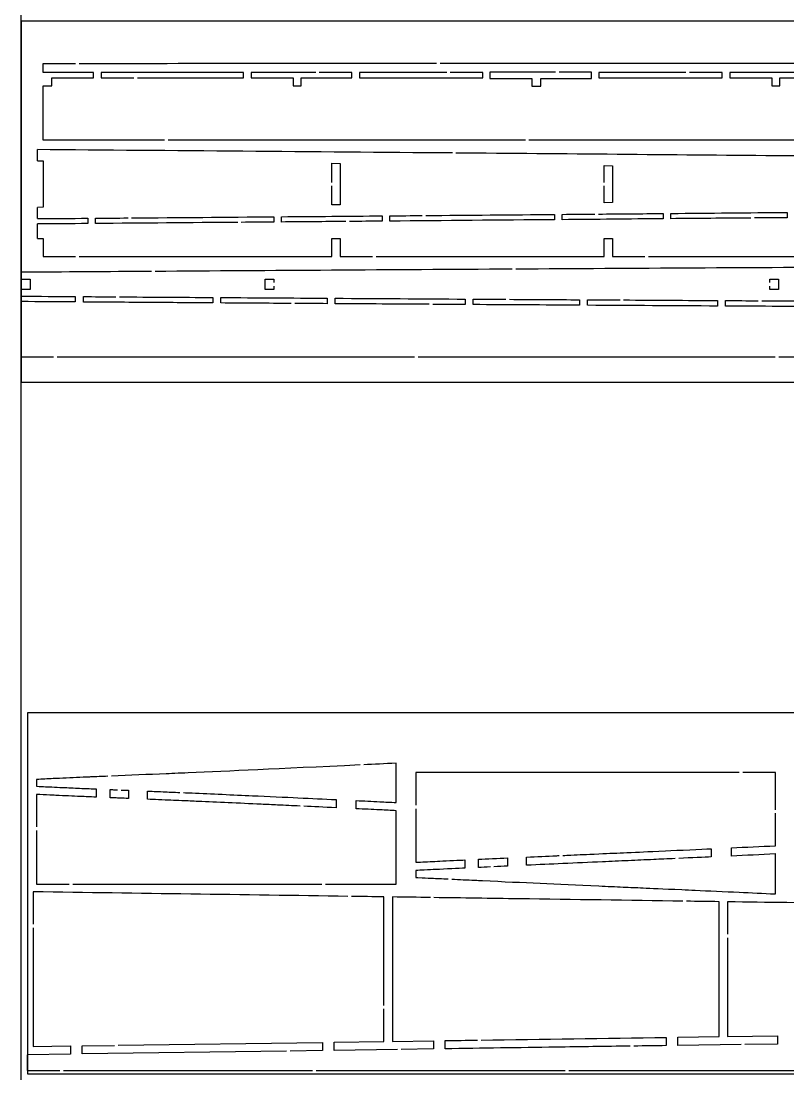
# Model space of a CAD drawing. Header units: millimetres. Extents: x -769 to 745, y -600 to 149.
# Drawn here: x -491.8 to -279.3, y -143 to 148.6 of the extents above; entities that cross this region are included whole.
import ezdxf

# ---------------------------------------------------------------- set-up
doc = ezdxf.new("R2010")
doc.units = ezdxf.units.MM
doc.header["$MEASUREMENT"] = 0
doc.layers.add('90X10', color=1, linetype='Continuous')

msp = doc.modelspace()

# ---------------------------------------------------------------- linework, layer by layer
for p, q in [((-485.67, 134.39), (-485.67, 136.89)), ((-471.67, 134.39), (-485.67, 134.39)), ((-471.67, 132.92), (-471.67, 134.39)), ((-469.55, 134.39), (-469.55, 132.91)), ((-430.16, 132.9), (-430.16, 134.37)), ((-428.04, 134.37), (-428.04, 132.9)), ((-400.14, 132.89), (-400.14, 134.36)), ((-398.01, 134.36), (-398.01, 132.88)), ((-363.85, 132.87), (-363.85, 134.35)), ((-361.85, 134.47), (-361.85, 132.75)), ((-333.7, 132.74), (-333.7, 134.46)), ((-331.7, 134.34), (-331.7, 132.86)), ((-297.54, 132.85), (-297.54, 134.33)), ((-295.42, 134.33), (-295.42, 132.85)), ((-483.28, 130.7), (-483.28, 132.92)), ((-483.28, 132.92), (-471.67, 132.92)), ((-428.04, 132.9), (-416.41, 132.89)), ((-416.41, 132.89), (-416.41, 130.7)), ((-414.15, 130.7), (-414.15, 132.89)), ((-350.22, 132.75), (-350.22, 130.58)), ((-347.72, 130.58), (-347.72, 132.75)), ((-283.79, 132.85), (-283.79, 130.7)), ((-281.53, 130.7), (-281.53, 132.85)), ((-485.67, 115.58), (-485.67, 130.7)), ((-485.67, 130.7), (-483.28, 130.7)), ((-416.41, 130.7), (-414.15, 130.7)), ((-350.22, 130.58), (-347.72, 130.58)), ((-283.79, 130.7), (-281.53, 130.7)), ((-452.05, 115.58), (-485.67, 115.58)), ((-352.05, 115.58), (-451.05, 115.58)), ((-252.05, 115.58), (-351.05, 115.58)), ((-487.27, 109.87), (-487.27, 113)), ((-487.27, 109.87), (-485.69, 109.86)), ((-485.69, 109.86), (-485.69, 97.02)), ((-405.64, 103.94), (-405.64, 109.22)), ((-405.64, 109.22), (-403.38, 109.2)), ((-403.38, 109.2), (-403.38, 97.68)), ((-330.17, 103.94), (-330.17, 108.58)), ((-330.17, 108.58), (-327.9, 108.56)), ((-327.9, 108.56), (-327.9, 98.32)), ((-405.64, 97.67), (-405.64, 102.94)), ((-330.17, 98.3), (-330.17, 102.94)), ((-485.69, 97.02), (-487.27, 97.01)), ((-487.27, 93.88), (-487.27, 97.01)), ((-403.38, 97.68), (-405.64, 97.67)), ((-327.9, 98.32), (-330.17, 98.3)), ((-473.27, 93.99), (-473.27, 92.52)), ((-471.15, 92.54), (-471.15, 94.01)), ((-421.76, 94.41), (-421.76, 92.93)), ((-419.64, 92.95), (-419.64, 94.42)), ((-391.76, 94.65), (-391.76, 93.18)), ((-389.64, 93.2), (-389.64, 94.67)), ((-343.93, 95.06), (-343.93, 93.59)), ((-341.81, 93.6), (-341.81, 95.07)), ((-313.87, 95.31), (-313.87, 93.85)), ((-311.75, 93.87), (-311.75, 95.33)), ((-279.54, 95.62), (-279.54, 94.15)), ((-487.27, 88.38), (-487.27, 92.41)), ((-487.27, 88.38), (-485.69, 88.38)), ((-485.69, 88.38), (-485.69, 83.38)), ((-405.64, 83.38), (-405.64, 88.38)), ((-405.64, 88.38), (-403.38, 88.38)), ((-403.38, 88.38), (-403.38, 83.38)), ((-330.17, 83.38), (-330.17, 88.38)), ((-330.17, 88.38), (-327.9, 88.38)), ((-327.9, 88.38), (-327.9, 83.38)), ((-485.69, 83.38), (-476.69, 83.38)), ((-475.69, 83.38), (-405.64, 83.38)), ((-403.38, 83.38), (-394.38, 83.38)), ((-393.38, 83.38), (-330.17, 83.38)), ((-327.9, 83.38), (-318.9, 83.38)), ((-317.9, 83.38), (-263.42, 83.38)), ((-491.79, 79.02), (-491.79, 77.15)), ((-491.79, 77.15), (-489.24, 77.15)), ((-489.24, 77.15), (-489.24, 74.27)), ((-424.14, 77.15), (-421.75, 77.15)), ((-424.14, 74.27), (-424.14, 77.15)), ((-421.75, 77.15), (-421.75, 76.21)), ((-284.29, 77.15), (-281.9, 77.15)), ((-284.29, 76.21), (-284.29, 77.15)), ((-281.9, 77.15), (-281.9, 74.27)), ((-489.24, 74.27), (-491.79, 74.27)), ((-491.79, 74.27), (-491.79, 72.41)), ((-421.75, 74.27), (-424.14, 74.27)), ((-421.75, 75.21), (-421.75, 74.27)), ((-284.29, 74.27), (-284.29, 75.21)), ((-281.9, 74.27), (-284.29, 74.27)), ((-491.79, 70.9), (-491.79, 55.65)), ((-476.78, 72.31), (-476.78, 70.8)), ((-474.52, 70.78), (-474.52, 72.29)), ((-438.64, 72.05), (-438.64, 70.54)), ((-436.4, 70.52), (-436.4, 72.04)), ((-406.97, 71.85), (-406.97, 70.33)), ((-404.74, 70.32), (-404.74, 71.84)), ((-368.71, 71.61), (-368.71, 70.09)), ((-366.48, 70.08), (-366.48, 71.6)), ((-337.05, 71.43), (-337.05, 69.9)), ((-334.82, 69.88), (-334.82, 71.41)), ((-298.79, 71.21), (-298.79, 69.67)), ((-296.56, 69.66), (-296.56, 71.19)), ((-491.79, 55.65), (-482.79, 55.65)), ((-481.79, 55.65), (-382.79, 55.65)), ((-381.79, 55.65), (-282.79, 55.65)), ((-281.79, 55.65), (-182.79, 55.65)), ((-387.83, -67.84), (-387.83, -56.96)), ((-292.78, -59.58), (-382.41, -59.58)), ((-382.41, -59.58), (-382.41, -68.58)), ((-282.78, -59.58), (-291.78, -59.58)), ((-282.78, -69.84), (-282.78, -59.58)), ((-487.47, -61.46), (-487.47, -63.34)), ((-470.93, -64.09), (-470.93, -66.36)), ((-487.47, -65.61), (-487.47, -74.61)), ((-467.14, -66.52), (-467.14, -64.26)), ((-462.06, -64.47), (-462.06, -66.73)), ((-456.74, -66.95), (-456.74, -64.69)), ((-404.44, -67.05), (-404.44, -69.31)), ((-398.92, -69.58), (-398.92, -67.31)), ((-382.41, -69.58), (-382.41, -84.4)), ((-387.83, -90.46), (-387.83, -70.11)), ((-282.78, -79.84), (-282.78, -70.84)), ((-487.47, -75.61), (-487.47, -90.46)), ((-300.58, -80.66), (-300.58, -82.93)), ((-294.97, -82.67), (-294.97, -80.4)), ((-368.8, -83.76), (-368.8, -86.03)), ((-365, -85.85), (-365, -83.58)), ((-357.01, -83.2), (-357.01, -85.47)), ((-351.69, -85.23), (-351.69, -82.96)), ((-282.78, -93.17), (-282.78, -82.11)), ((-382.41, -86.67), (-382.41, -88.61)), ((-488.42, -92.59), (-488.42, -101.59)), ((-487.47, -90.46), (-478.47, -90.46)), ((-477.47, -90.46), (-408.47, -90.46)), ((-407.47, -90.46), (-387.83, -90.46)), ((-391.22, -124.04), (-391.22, -93.99)), ((-388.9, -94.02), (-388.9, -134.01)), ((-298.39, -132.71), (-298.39, -95.32)), ((-296.07, -95.36), (-296.07, -104.36)), ((-488.42, -102.59), (-488.42, -135.44)), ((-296.07, -105.36), (-296.07, -132.68)), ((-391.22, -134.04), (-391.22, -125.04)), ((-405.06, -134.24), (-391.22, -134.04)), ((-388.9, -134.01), (-377.51, -133.85)), ((-377.51, -133.85), (-377.51, -136.12)), ((-374.31, -136.07), (-374.31, -133.8)), ((-312.99, -132.92), (-312.99, -135.19)), ((-309.79, -132.87), (-298.39, -132.71)), ((-309.79, -135.14), (-309.79, -132.87)), ((-296.07, -132.68), (-282.23, -132.48)), ((-282.23, -132.48), (-282.23, -134.75)), ((-488.42, -135.44), (-478.08, -135.29)), ((-478.08, -135.29), (-478.08, -137.56)), ((-474.88, -135.25), (-465.88, -135.12)), ((-474.88, -137.51), (-474.88, -135.25)), ((-418.26, -136.7), (-474.88, -137.51)), ((-464.89, -135.1), (-408.26, -134.29)), ((-408.26, -136.56), (-417.26, -136.69)), ((-408.26, -134.29), (-408.26, -136.56)), ((-405.06, -136.51), (-405.06, -134.24)), ((-387.5, -136.26), (-405.06, -136.51)), ((-377.51, -136.12), (-386.5, -136.24)), ((-292.23, -134.89), (-309.79, -135.14)), ((-282.23, -134.75), (-291.23, -134.88)), ((-478.08, -137.56), (-490.04, -137.73)), ((-490.04, -142.08), (-490.04, -137.73)), ((-490.04, -142.08), (-481.04, -142.08)), ((-480.04, -142.08), (-411.04, -142.08)), ((-410.04, -142.08), (-341.04, -142.08)), ((-340.04, -142.08), (-271.04, -142.08))]:
    msp.add_line(p, q)
at = {"linetype": 'Continuous'}
msp.add_xline((-491.79, -478.58), (0, 1), dxfattribs=at)
for points, knots in [([(-485.67, 136.89), (-485.65, 136.89), (-485.63, 136.89), (-485.61, 136.89), (-482.61, 136.89), (-479.63, 136.89), (-476.67, 136.9)], [-0.0059976, -0.0059976, -0.0059976, -0.0059976, 0, 0, 0, 0.8986379, 0.8986379, 0.8986379, 0.8986379]), ([(-430.16, 134.37), (-436.73, 134.37), (-443.29, 134.38), (-449.86, 134.38), (-456.42, 134.38), (-462.98, 134.38), (-469.55, 134.39)], [0.005998, 0.005998, 0.005998, 0.005998, 1.975114, 1.975114, 1.975114, 3.944225, 3.944225, 3.944225, 3.944225]), ([(-410.14, 134.36), (-413.71, 134.36), (-417.28, 134.36), (-420.84, 134.37), (-423.15, 134.37), (-427.33, 134.37), (-428.04, 134.37)], [1.004412, 1.004412, 1.004412, 1.004412, 2.072728, 2.072728, 2.072728, 2.766547, 2.766547, 2.766547, 2.766547]), ([(-375.67, 136.93), (-356.49, 136.94), (-336.18, 136.95), (-313.86, 136.95), (-301.46, 136.95), (-289.06, 136.96), (-276.67, 136.96)], [11.027357, 11.027357, 11.027357, 11.027357, 16.455669, 16.455669, 16.455669, 19.470943, 19.470943, 19.470943, 19.470943]), ([(-343.7, 134.46), (-349.73, 134.46), (-355.77, 134.46), (-361.79, 134.47), (-361.81, 134.47), (-361.83, 134.47), (-361.85, 134.47)], [0.993652, 0.993652, 0.993652, 0.993652, 2.801449, 2.801449, 2.801449, 2.807451, 2.807451, 2.807451, 2.807451]), ([(-333.7, 134.46), (-333.72, 134.46), (-333.74, 134.46), (-333.76, 134.46), (-336.74, 134.46), (-339.72, 134.46), (-342.7, 134.46)], [-0.0059984, -0.0059984, -0.0059984, -0.0059984, 0, 0, 0, 0.8937097, 0.8937097, 0.8937097, 0.8937097]), ([(-277.51, 134.33), (-278.83, 134.33), (-280.14, 134.33), (-281.46, 134.33), (-286.1, 134.33), (-290.73, 134.33), (-295.42, 134.33)], [1.005466, 1.005466, 1.005466, 1.005466, 1.399707, 1.399707, 1.399707, 2.791526, 2.791526, 2.791526, 2.791526]), ([(-459.55, 132.91), (-456.32, 132.91), (-453.09, 132.91), (-449.86, 132.91), (-443.29, 132.9), (-436.73, 132.9), (-430.16, 132.9)], [1.005997, 1.005997, 1.005997, 1.005997, 1.975114, 1.975114, 1.975114, 3.944225, 3.944225, 3.944225, 3.944225]), ([(-414.15, 132.89), (-414.13, 132.89), (-414.11, 132.89), (-414.09, 132.89), (-411.75, 132.89), (-409.42, 132.89), (-407.08, 132.89), (-404.77, 132.89), (-402.45, 132.89), (-400.14, 132.89)], [-0.006003, -0.006003, -0.006003, -0.006003, 0, 0, 0, 0.700738, 0.700738, 0.700738, 1.395544, 1.395544, 1.395544, 1.395544]), ([(-398.01, 132.88), (-392.31, 132.88), (-386.63, 132.88), (-380.93, 132.88), (-375.23, 132.88), (-369.55, 132.87), (-363.85, 132.87)], [0.005998, 0.005998, 0.005998, 0.005998, 1.717215, 1.717215, 1.717215, 3.428445, 3.428445, 3.428445, 3.428445]), ([(-361.85, 132.75), (-361.83, 132.75), (-361.81, 132.75), (-361.79, 132.75), (-357.93, 132.75), (-354.08, 132.75), (-350.22, 132.75)], [-0.005998, -0.005998, -0.005998, -0.005998, 0, 0, 0, 1.157084, 1.157084, 1.157084, 1.157084]), ([(-347.72, 132.75), (-343.07, 132.74), (-338.42, 132.74), (-333.76, 132.74), (-333.74, 132.74), (-333.72, 132.74), (-333.7, 132.74)], [0.006002, 0.006002, 0.006002, 0.006002, 1.401482, 1.401482, 1.401482, 1.407484, 1.407484, 1.407484, 1.407484]), ([(-295.42, 132.85), (-291.56, 132.85), (-287.71, 132.85), (-283.85, 132.85), (-283.83, 132.85), (-283.81, 132.85), (-283.79, 132.85)], [0.005998, 0.005998, 0.005998, 0.005998, 1.163003, 1.163003, 1.163003, 1.169001, 1.169001, 1.169001, 1.169001]), ([(-281.53, 132.85), (-281.51, 132.85), (-281.49, 132.85), (-281.47, 132.85), (-276.81, 132.85), (-272.16, 132.84), (-267.51, 132.84)], [-0.006001, -0.006001, -0.006001, -0.006001, 0, 0, 0, 1.395366, 1.395366, 1.395366, 1.395366]), ([(-372.28, 112.07), (-411.1, 112.39), (-450.06, 112.71), (-487.21, 113), (-487.23, 113), (-487.25, 113), (-487.27, 113)], [30.388562, 30.388562, 30.388562, 30.388562, 42.768834, 42.768834, 42.768834, 42.775552, 42.775552, 42.775552, 42.775552]), ([(-272.28, 111.2), (-275.84, 111.23), (-279.33, 111.26), (-282.74, 111.29), (-311.56, 111.55), (-341.37, 111.81), (-371.28, 112.06)], [19.611658, 19.611658, 19.611658, 19.611658, 20.741515, 20.741515, 20.741515, 30.282244, 30.282244, 30.282244, 30.282244]), ([(-487.27, 93.88), (-487.25, 93.88), (-487.23, 93.88), (-487.21, 93.88), (-482.6, 93.92), (-477.95, 93.95), (-473.27, 93.99)], [0.044293, 0.044293, 0.044293, 0.044293, 0.050337, 0.050337, 0.050337, 1.434761, 1.434761, 1.434761, 1.434761]), ([(-473.27, 92.52), (-477.92, 92.48), (-482.57, 92.44), (-487.21, 92.41), (-487.23, 92.41), (-487.25, 92.41), (-487.27, 92.41)], [0.833537, 0.833537, 0.833537, 0.833537, 2.227687, 2.227687, 2.227687, 2.23364, 2.23364, 2.23364, 2.23364]), ([(-455.67, 79.26), (-467.85, 79.18), (-479.88, 79.1), (-491.73, 79.02), (-491.75, 79.02), (-491.77, 79.02), (-491.79, 79.02)], [38.827527, 38.827527, 38.827527, 38.827527, 42.422332, 42.422332, 42.422332, 42.428358, 42.428358, 42.428358, 42.428358]), ([(-491.79, 72.41), (-491.77, 72.41), (-491.75, 72.41), (-491.73, 72.41), (-486.77, 72.38), (-481.79, 72.34), (-476.78, 72.31)], [-0.005958, -0.005958, -0.005958, -0.005958, 0, 0, 0, 1.487309, 1.487309, 1.487309, 1.487309]), ([(-476.78, 70.8), (-481.76, 70.83), (-486.75, 70.87), (-491.73, 70.9), (-491.75, 70.9), (-491.77, 70.9), (-491.79, 70.9)], [0.006042, 0.006042, 0.006042, 0.006042, 1.500904, 1.500904, 1.500904, 1.506947, 1.506947, 1.506947, 1.506947]), ([(-438.64, 70.54), (-444.5, 70.58), (-450.37, 70.62), (-456.24, 70.66), (-462.33, 70.7), (-468.42, 70.74), (-474.52, 70.78)], [0.068864, 0.068864, 0.068864, 0.068864, 1.829316, 1.829316, 1.829316, 3.656428, 3.656428, 3.656428, 3.656428]), ([(-397.82, -57.44), (-421.64, -58.58), (-433.61, -59.13), (-445.51, -59.64), (-447.68, -59.73), (-451.13, -59.88), (-451.54, -59.89), (-456.61, -60.1), (-461.68, -60.32), (-466.75, -60.53)], [1.308852, 1.308852, 1.308852, 1.308852, 9.665272, 9.665272, 9.665272, 11.188584, 11.188584, 11.188584, 30.403304, 30.403304, 30.403304, 30.403304]), ([(-387.83, -56.96), (-387.85, -56.96), (-387.87, -56.96), (-387.89, -56.96), (-391.04, -57.12), (-394.01, -57.26), (-396.82, -57.39)], [0.2151515, 0.2151515, 0.2151515, 0.2151515, 0.2216152, 0.2216152, 0.2216152, 1.1928554, 1.1928554, 1.1928554, 1.1928554]), ([(-467.75, -60.58), (-469.35, -60.64), (-470.95, -60.71), (-472.55, -60.78), (-472.68, -60.78), (-473.87, -60.83), (-474.61, -60.86), (-476.9, -60.96), (-479.72, -61.09), (-482.06, -61.2), (-482.33, -61.22), (-482.61, -61.23), (-482.89, -61.24), (-484.46, -61.32), (-485.95, -61.39), (-487.41, -61.46), (-487.43, -61.46), (-487.45, -61.46), (-487.47, -61.46)], [31.665206, 31.665206, 31.665206, 31.665206, 37.723786, 37.723786, 37.723786, 38.245805, 38.245805, 38.245805, 39.844221, 39.844221, 39.844221, 40.033508, 40.033508, 40.033508, 41.108103, 41.108103, 41.108103, 41.122158, 41.122158, 41.122158, 41.122158]), ([(-487.47, -63.34), (-487.45, -63.34), (-487.43, -63.34), (-487.41, -63.34), (-486.55, -63.38), (-485.67, -63.43), (-484.98, -63.46), (-484.43, -63.49), (-483.99, -63.51), (-483.26, -63.54), (-482.26, -63.59), (-481.32, -63.64), (-480.31, -63.68), (-478.82, -63.75), (-477.03, -63.83), (-475.56, -63.9), (-473.75, -63.98), (-473.16, -64), (-470.93, -64.09)], [0.121615, 0.121615, 0.121615, 0.121615, 0.126853, 0.126853, 0.126853, 0.3627, 0.3627, 0.3627, 0.548368, 0.548368, 0.548368, 0.803038, 0.803038, 0.803038, 1.180179, 1.180179, 1.180179, 1.64598, 1.64598, 1.64598, 1.64598]), ([(-470.93, -66.36), (-473.02, -66.27), (-473.72, -66.25), (-475.37, -66.18), (-477.42, -66.09), (-479.66, -65.99), (-482.16, -65.87), (-482.71, -65.84), (-483.25, -65.81), (-483.8, -65.79), (-485.14, -65.72), (-486.29, -65.67), (-487.4, -65.61), (-487.42, -65.61), (-487.44, -65.61), (-487.47, -65.61)], [0.006296, 0.006296, 0.006296, 0.006296, 0.640914, 0.640914, 0.640914, 1.425551, 1.425551, 1.425551, 1.599758, 1.599758, 1.599758, 2.020972, 2.020972, 2.020972, 2.0289, 2.0289, 2.0289, 2.0289]), ([(-467.14, -64.26), (-466.72, -64.27), (-466.26, -64.29), (-465.8, -64.31), (-465.55, -64.32), (-465.3, -64.33), (-465.06, -64.34)], [0.0062353, 0.0062353, 0.0062353, 0.0062353, 0.1324555, 0.1324555, 0.1324555, 0.2003099, 0.2003099, 0.2003099, 0.2003099]), ([(-462.06, -66.73), (-462.84, -66.7), (-463.59, -66.67), (-464.41, -66.63), (-464.88, -66.61), (-465.33, -66.6), (-465.8, -66.58), (-466.25, -66.56), (-466.68, -66.54), (-467.14, -66.52)], [0.0408327, 0.0408327, 0.0408327, 0.0408327, 0.2767961, 0.2767961, 0.2767961, 0.4133225, 0.4133225, 0.4133225, 0.5456615, 0.5456615, 0.5456615, 0.5456615]), ([(-456.74, -64.69), (-455.65, -64.74), (-454.46, -64.79), (-452.42, -64.87), (-450.98, -64.93), (-449.43, -65), (-447.75, -65.07)], [0.5025187, 0.5025187, 0.5025187, 0.5025187, 0.9990494, 0.9990494, 0.9990494, 1.3474537, 1.3474537, 1.3474537, 1.3474537]), ([(-414.43, -68.84), (-416.61, -68.74), (-418.62, -68.64), (-420.73, -68.55), (-422.25, -68.48), (-423.76, -68.41), (-425.28, -68.34), (-431.48, -68.05), (-437.49, -67.78), (-442.68, -67.55), (-444.2, -67.49), (-445.7, -67.42), (-447.25, -67.35), (-449.5, -67.26), (-450.9, -67.2), (-453.74, -67.08), (-454.87, -67.03), (-455.83, -66.99), (-456.74, -66.95)], [1.477915, 1.477915, 1.477915, 1.477915, 2.473878, 2.473878, 2.473878, 3.186724, 3.186724, 3.186724, 6.085109, 6.085109, 6.085109, 6.93214, 6.93214, 6.93214, 8.160105, 8.160105, 8.160105, 8.647235, 8.647235, 8.647235, 8.647235]), ([(-446.75, -65.11), (-446, -65.14), (-445.22, -65.18), (-444.41, -65.21), (-439.16, -65.44), (-432.94, -65.72), (-427.7, -65.96), (-423.47, -66.15), (-418.44, -66.39), (-415.07, -66.54), (-411.13, -66.73), (-407.98, -66.88), (-404.44, -67.05)], [1.415284, 1.415284, 1.415284, 1.415284, 1.566472, 1.566472, 1.566472, 2.547399, 2.547399, 2.547399, 3.341025, 3.341025, 3.341025, 4.271429, 4.271429, 4.271429, 4.271429]), ([(-398.92, -67.31), (-396.77, -67.41), (-394.63, -67.52), (-392.34, -67.63), (-390.85, -67.7), (-389.38, -67.77), (-387.89, -67.84), (-387.87, -67.84), (-387.85, -67.84), (-387.83, -67.84)], [0.006295, 0.006295, 0.006295, 0.006295, 0.652324, 0.652324, 0.652324, 1.073818, 1.073818, 1.073818, 1.079783, 1.079783, 1.079783, 1.079783]), ([(-387.83, -70.11), (-387.85, -70.11), (-387.87, -70.11), (-387.89, -70.11), (-389.37, -70.04), (-390.81, -69.97), (-392.34, -69.89), (-394.55, -69.79), (-396.75, -69.68), (-398.92, -69.58)], [0.218992, 0.218992, 0.218992, 0.218992, 0.225003, 0.225003, 0.225003, 0.693806, 0.693806, 0.693806, 1.372979, 1.372979, 1.372979, 1.372979]), ([(-341.7, -82.51), (-340.95, -82.47), (-340.21, -82.44), (-339.43, -82.41), (-336.93, -82.29), (-335.49, -82.23), (-331.69, -82.06), (-328.76, -81.93), (-326.52, -81.83), (-323.91, -81.71), (-320.53, -81.56), (-318.57, -81.48), (-313.26, -81.24), (-309.4, -81.06), (-303.37, -80.79), (-300.58, -80.66)], [1.064225, 1.064225, 1.064225, 1.064225, 1.298624, 1.298624, 1.298624, 2.051338, 2.051338, 2.051338, 2.631209, 2.631209, 2.631209, 3.383039, 3.383039, 3.383039, 3.928877, 3.928877, 3.928877, 3.928877]), ([(-294.97, -80.4), (-290.93, -80.22), (-286.88, -80.03), (-282.83, -79.84), (-282.82, -79.84), (-282.8, -79.84), (-282.78, -79.84)], [0.023702, 0.023702, 0.023702, 0.023702, 1.238573, 1.238573, 1.238573, 1.2443, 1.2443, 1.2443, 1.2443]), ([(-382.41, -84.4), (-382.39, -84.4), (-382.37, -84.4), (-382.35, -84.4), (-382.18, -84.39), (-382.02, -84.38), (-381.88, -84.38), (-381.66, -84.37), (-381.38, -84.35), (-381.14, -84.34), (-379.35, -84.26), (-377.56, -84.18), (-375.77, -84.09), (-373.63, -83.99), (-370.17, -83.82), (-368.8, -83.76)], [0.121969, 0.121969, 0.121969, 0.121969, 0.128336, 0.128336, 0.128336, 0.179772, 0.179772, 0.179772, 0.263756, 0.263756, 0.263756, 0.893073, 0.893073, 0.893073, 1.647915, 1.647915, 1.647915, 1.647915]), ([(-351.69, -82.96), (-348.91, -82.84), (-346.14, -82.71), (-343.37, -82.58), (-343.14, -82.57), (-342.92, -82.56), (-342.7, -82.55)], [0.0594266, 0.0594266, 0.0594266, 0.0594266, 0.8924503, 0.8924503, 0.8924503, 0.9603488, 0.9603488, 0.9603488, 0.9603488]), ([(-310.57, -83.38), (-312.66, -83.48), (-314.73, -83.57), (-316.44, -83.64), (-319.13, -83.76), (-321, -83.84), (-323.57, -83.96), (-325.95, -84.06), (-328.33, -84.17), (-330.71, -84.28), (-334.37, -84.44), (-338.02, -84.61), (-341.67, -84.77), (-345.01, -84.92), (-348.35, -85.08), (-351.69, -85.23)], [0.603229, 0.603229, 0.603229, 0.603229, 0.922983, 0.922983, 0.922983, 1.426853, 1.426853, 1.426853, 1.893962, 1.893962, 1.893962, 2.610126, 2.610126, 2.610126, 3.264747, 3.264747, 3.264747, 3.264747]), ([(-282.78, -82.11), (-282.8, -82.11), (-282.82, -82.11), (-282.84, -82.11), (-286.88, -82.3), (-290.93, -82.48), (-294.97, -82.67)], [0.212439, 0.212439, 0.212439, 0.212439, 0.218724, 0.218724, 0.218724, 1.433042, 1.433042, 1.433042, 1.433042]), ([(-368.8, -86.03), (-370.37, -86.1), (-374.35, -86.29), (-376.79, -86.41), (-377.99, -86.47), (-378.7, -86.5), (-380.13, -86.56), (-380.71, -86.59), (-381.07, -86.61), (-381.84, -86.64), (-382.01, -86.65), (-382.18, -86.66), (-382.35, -86.67), (-382.37, -86.67), (-382.39, -86.67), (-382.41, -86.67)], [0.0056074, 0.0056074, 0.0056074, 0.0056074, 0.4607741, 0.4607741, 0.4607741, 0.6854335, 0.6854335, 0.6854335, 0.7779026, 0.7779026, 0.7779026, 0.7971718, 0.7971718, 0.7971718, 0.7992598, 0.7992598, 0.7992598, 0.7992598]), ([(-382.41, -88.61), (-382.39, -88.61), (-382.37, -88.61), (-382.35, -88.61), (-382.17, -88.62), (-381.98, -88.63), (-381.81, -88.64), (-380.03, -88.72), (-379.42, -88.74), (-378.07, -88.81), (-376.66, -88.87), (-375.08, -88.95), (-373.42, -89.03)], [0.120485, 0.120485, 0.120485, 0.120485, 0.125839, 0.125839, 0.125839, 0.178831, 0.178831, 0.178831, 0.72088, 0.72088, 0.72088, 1.287344, 1.287344, 1.287344, 1.287344]), ([(-372.42, -89.08), (-370.35, -89.17), (-368.18, -89.28), (-366.05, -89.38), (-365.34, -89.41), (-364.67, -89.45), (-363.97, -89.48), (-352.08, -90.04), (-343.93, -90.4), (-331.67, -90.96), (-329.32, -91.06), (-327.07, -91.16), (-324.95, -91.26), (-320.84, -91.44), (-319.72, -91.48), (-308.65, -91.98), (-307.44, -92.04), (-306.21, -92.09), (-305, -92.15), (-301.44, -92.31), (-296.79, -92.52), (-292.82, -92.71), (-289.49, -92.86), (-286.17, -93.01), (-282.84, -93.17), (-282.82, -93.17), (-282.8, -93.17), (-282.78, -93.17)], [1.399722, 1.399722, 1.399722, 1.399722, 2.092665, 2.092665, 2.092665, 2.322489, 2.322489, 2.322489, 6.209911, 6.209911, 6.209911, 6.95443, 6.95443, 6.95443, 8.404305, 8.404305, 8.404305, 8.563034, 8.563034, 8.563034, 9.030262, 9.030262, 9.030262, 9.421129, 9.421129, 9.421129, 9.423589, 9.423589, 9.423589, 9.423589]), ([(-401.22, -93.84), (-430.27, -93.43), (-459.31, -93.01), (-488.36, -92.59), (-488.38, -92.59), (-488.4, -92.59), (-488.42, -92.59)], [71.160329, 71.160329, 71.160329, 71.160329, 79.313468, 79.313468, 79.313468, 79.319163, 79.319163, 79.319163, 79.319163]), ([(-391.22, -93.99), (-391.24, -93.99), (-391.26, -93.99), (-391.28, -93.99), (-394.26, -93.94), (-397.24, -93.9), (-400.22, -93.86)], [70.2247128, 70.2247128, 70.2247128, 70.2247128, 70.2302463, 70.2302463, 70.2302463, 71.0667677, 71.0667677, 71.0667677, 71.0667677]), ([(-378.38, -94.17), (-381.88, -94.12), (-385.36, -94.07), (-388.84, -94.02), (-388.86, -94.02), (-388.88, -94.02), (-388.9, -94.02)], [69.0252489, 69.0252489, 69.0252489, 69.0252489, 70.0018373, 70.0018373, 70.0018373, 70.0075323, 70.0075323, 70.0075323, 70.0075323]), ([(-308.39, -95.18), (-323.5, -94.96), (-338.66, -94.74), (-353.76, -94.53), (-361.66, -94.41), (-369.54, -94.3), (-377.38, -94.19)], [62.547255, 62.547255, 62.547255, 62.547255, 66.738891, 66.738891, 66.738891, 68.932079, 68.932079, 68.932079, 68.932079]), ([(-298.39, -95.32), (-298.41, -95.32), (-298.43, -95.32), (-298.45, -95.32), (-301.43, -95.28), (-304.41, -95.24), (-307.39, -95.19)], [61.6214244, 61.6214244, 61.6214244, 61.6214244, 61.6269062, 61.6269062, 61.6269062, 62.4547549, 62.4547549, 62.4547549, 62.4547549]), ([(-213.12, -96.55), (-229.79, -96.31), (-246.55, -96.07), (-263.28, -95.83), (-274.2, -95.67), (-285.08, -95.51), (-296.01, -95.36), (-296.03, -95.36), (-296.05, -95.36), (-296.07, -95.36)], [53.693682, 53.693682, 53.693682, 53.693682, 58.358452, 58.358452, 58.358452, 61.400566, 61.400566, 61.400566, 61.406211, 61.406211, 61.406211, 61.406211]), ([(-322.98, -135.33), (-329.87, -135.43), (-336.75, -135.53), (-343.63, -135.63), (-353.85, -135.78), (-364.08, -135.92), (-374.31, -136.07)], [1.005915, 1.005915, 1.005915, 1.005915, 3.07042, 3.07042, 3.07042, 6.139023, 6.139023, 6.139023, 6.139023])]:
    msp.add_open_spline(points, degree=3, knots=knots)
for points in [[(-475.67, 136.9), (-442.91, 136.91), (-411.68, 136.92), (-376.67, 136.93)], [(-400.14, 134.36), (-403.13, 134.36), (-406.13, 134.36), (-409.14, 134.36)], [(-373.85, 134.35), (-381.91, 134.35), (-389.97, 134.35), (-398.01, 134.36)], [(-363.85, 134.35), (-366.85, 134.35), (-369.85, 134.35), (-372.85, 134.35)], [(-307.54, 134.33), (-315.6, 134.33), (-323.65, 134.34), (-331.7, 134.34)], [(-297.54, 134.33), (-300.54, 134.33), (-303.54, 134.33), (-306.54, 134.33)], [(-469.55, 132.91), (-466.55, 132.91), (-463.55, 132.91), (-460.55, 132.91)], [(-331.7, 132.86), (-320.31, 132.86), (-308.93, 132.85), (-297.54, 132.85)], [(-471.15, 94.01), (-468.15, 94.03), (-465.15, 94.06), (-462.15, 94.08)], [(-461.15, 94.09), (-448.02, 94.19), (-434.89, 94.3), (-421.76, 94.41)], [(-419.64, 94.42), (-410.35, 94.5), (-401.05, 94.58), (-391.76, 94.65)], [(-389.64, 94.67), (-386.64, 94.7), (-383.64, 94.72), (-380.64, 94.75)], [(-343.93, 93.59), (-359.16, 93.46), (-374.4, 93.33), (-389.64, 93.2)], [(-379.64, 94.75), (-367.74, 94.85), (-355.83, 94.95), (-343.93, 95.06)], [(-341.81, 95.07), (-338.81, 95.1), (-335.81, 95.12), (-332.81, 95.15)], [(-313.87, 93.85), (-323.18, 93.77), (-332.5, 93.68), (-341.81, 93.6)], [(-331.81, 95.16), (-325.83, 95.21), (-319.85, 95.26), (-313.87, 95.31)], [(-311.75, 95.33), (-301.02, 95.43), (-290.28, 95.52), (-279.54, 95.62)], [(-289.54, 94.06), (-296.95, 94), (-304.35, 93.93), (-311.75, 93.87)], [(-279.54, 94.15), (-282.54, 94.12), (-285.54, 94.1), (-288.54, 94.07)], [(-431.76, 92.85), (-444.89, 92.75), (-458.02, 92.64), (-471.15, 92.54)], [(-421.76, 92.93), (-424.76, 92.91), (-427.76, 92.89), (-430.76, 92.86)], [(-401.76, 93.1), (-407.72, 93.05), (-413.68, 93), (-419.64, 92.95)], [(-391.76, 93.18), (-394.76, 93.16), (-397.76, 93.13), (-400.76, 93.11)], [(-355.67, 79.89), (-389.35, 79.69), (-422.54, 79.48), (-454.67, 79.27)], [(-255.67, 80.46), (-288.8, 80.28), (-321.97, 80.09), (-354.67, 79.9)], [(-474.52, 72.29), (-471.52, 72.27), (-468.52, 72.25), (-465.52, 72.23)], [(-464.52, 72.22), (-455.94, 72.17), (-447.31, 72.11), (-438.64, 72.05)], [(-436.4, 72.04), (-426.63, 71.97), (-416.82, 71.91), (-406.97, 71.85)], [(-416.97, 70.39), (-423.45, 70.44), (-429.93, 70.48), (-436.4, 70.52)], [(-406.97, 70.33), (-409.97, 70.35), (-412.97, 70.37), (-415.97, 70.39)], [(-404.74, 71.84), (-392.75, 71.76), (-380.72, 71.69), (-368.71, 71.61)], [(-378.71, 70.15), (-387.39, 70.2), (-396.07, 70.26), (-404.74, 70.32)], [(-368.71, 70.09), (-371.71, 70.11), (-374.71, 70.13), (-377.71, 70.14)], [(-366.48, 71.6), (-363.48, 71.58), (-360.48, 71.56), (-357.48, 71.55)], [(-337.05, 69.9), (-346.86, 69.96), (-356.67, 70.01), (-366.48, 70.08)], [(-356.48, 71.54), (-349.99, 71.5), (-343.51, 71.46), (-337.05, 71.43)], [(-334.82, 71.41), (-331.81, 71.4), (-328.81, 71.38), (-325.82, 71.36)], [(-324.82, 71.36), (-316.1, 71.31), (-307.41, 71.26), (-298.79, 71.21)], [(-296.56, 71.19), (-293.55, 71.18), (-290.55, 71.16), (-287.56, 71.14)], [(-286.56, 71.14), (-280.04, 71.1), (-273.56, 71.07), (-267.12, 71.03)], [(-298.79, 69.67), (-310.8, 69.74), (-322.81, 69.81), (-334.82, 69.88)], [(-267.12, 69.49), (-276.93, 69.55), (-286.74, 69.6), (-296.56, 69.66)], [(-464.06, -64.39), (-463.36, -64.41), (-462.69, -64.44), (-462.06, -64.47)], [(-404.44, -69.31), (-408, -69.14), (-410.86, -69.01), (-413.43, -68.89)], [(-365, -83.58), (-362.72, -83.47), (-359.62, -83.32), (-357.01, -83.2)], [(-300.58, -82.93), (-302.43, -83.01), (-305.97, -83.17), (-309.57, -83.34)], [(-361.74, -85.69), (-362.96, -85.75), (-364.1, -85.8), (-365, -85.85)], [(-357.01, -85.47), (-358.19, -85.52), (-359.49, -85.59), (-360.74, -85.64)], [(-374.31, -133.8), (-371.31, -133.76), (-368.31, -133.71), (-365.31, -133.67)], [(-364.31, -133.66), (-347.2, -133.41), (-330.09, -133.16), (-312.99, -132.92)], [(-312.99, -135.19), (-315.98, -135.23), (-318.98, -135.28), (-321.98, -135.32)]]:
    msp.add_open_spline(points, degree=3)
at = {"layer": '90X10', "color": 1, "linetype": 'Continuous'}
for points in [[(-491.79, 48.62), (408.21, 48.62), (408.21, 148.62), (-491.79, 148.62)], [(-490.04, -143.04), (409.96, -143.04), (409.96, -43.04), (-490.04, -43.04)]]:
    msp.add_lwpolyline(points, close=True, dxfattribs=at)

doc.saveas('drawing.dxf')
